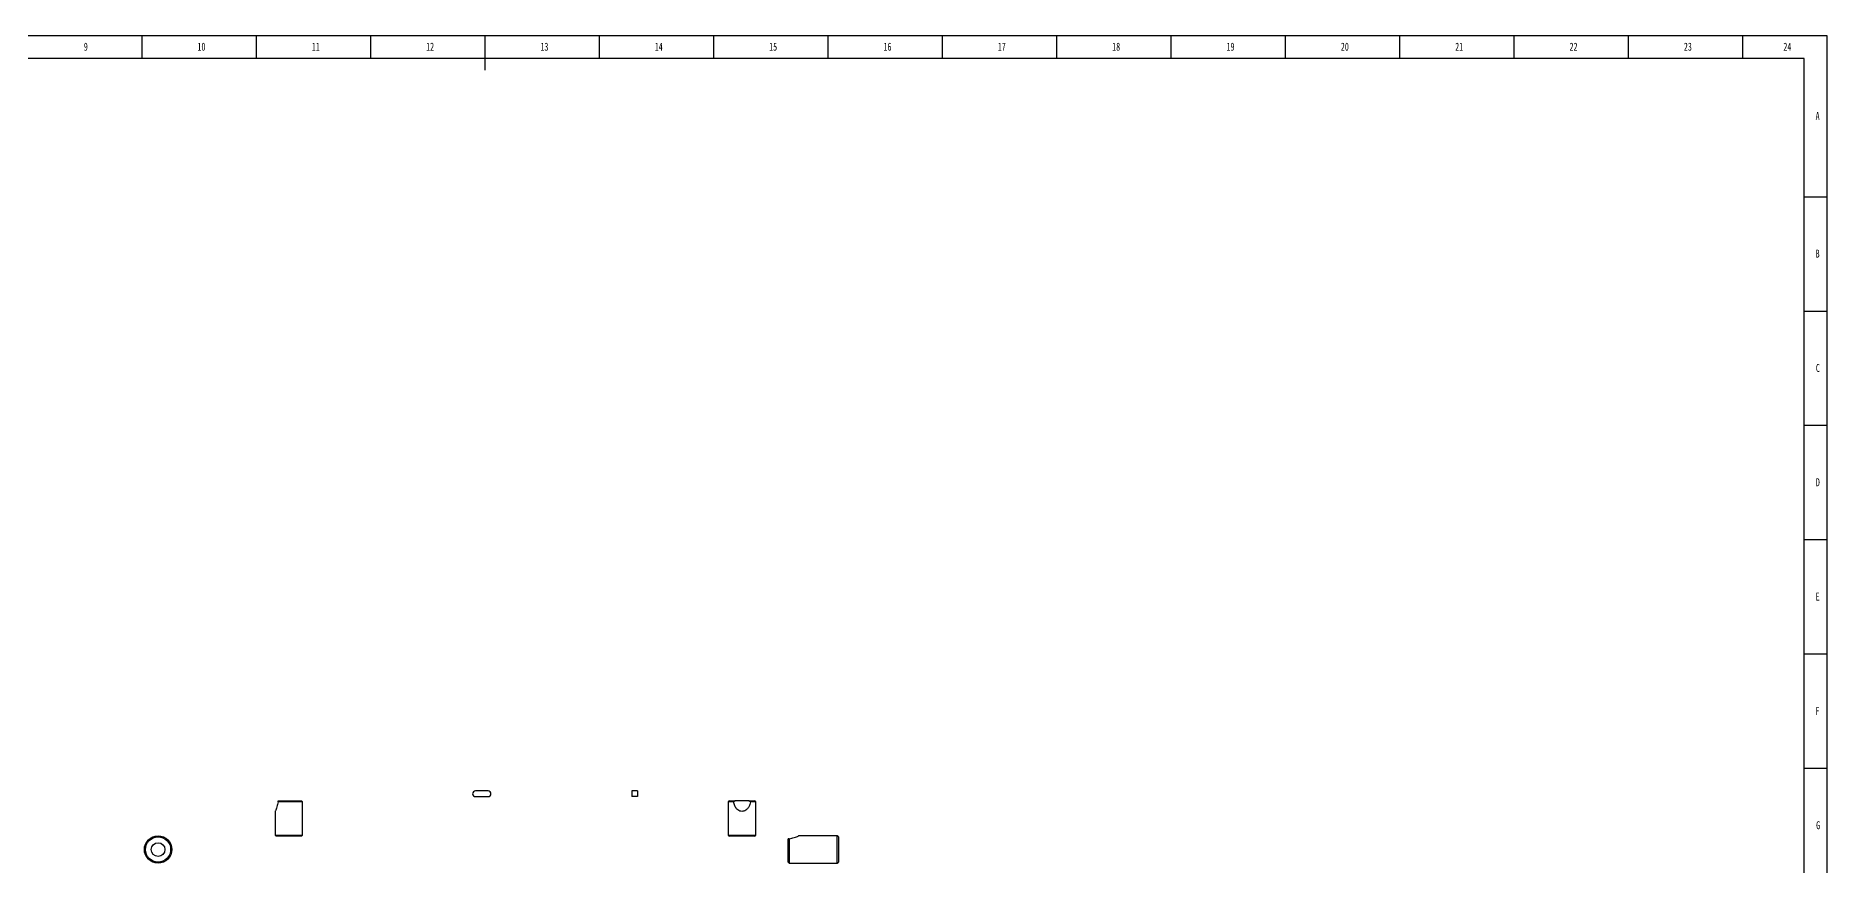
# Model space of a CAD drawing. Header units: millimetres. Extents: x 0 to 1189, y 0 to 841.
# Drawn here: x 406 to 1189, y 478 to 841 of the extents above; entities that cross this region are included whole.
import ezdxf

# ---------------------------------------------------------------- set-up
doc = ezdxf.new("R2010")
doc.units = ezdxf.units.MM
doc.layers.add('10', color=7, linetype='Continuous')
doc.layers.add('5', color=7, linetype='Continuous')
doc.styles.add('SLDTEXTSTYLE5', font='TXT', dxfattribs={"width": 0.7})

msp = doc.modelspace()

# ---------------------------------------------------------------- linework, layer by layer
at = {"color": 7, "linetype": 'Continuous', "lineweight": 25}
for p, q in [((603.43, 510.75), (597.93, 510.75)), ((668.75, 510.75), (666.25, 510.75)), ((666.25, 510.75), (666.25, 508.25)), ((668.75, 510.75), (668.75, 508.25)), ((510.35, 501.84), (510.35, 491.45)), ((511.64, 505.95), (511.72, 506.45)), ((522.35, 505.95), (511.64, 505.95)), ((511.72, 506.45), (521.85, 506.45)), ((522.35, 505.95), (521.85, 506.45)), ((522.35, 491.45), (522.35, 505.95)), ((597.93, 508.25), (603.43, 508.25)), ((668.75, 508.25), (666.25, 508.25)), ((708.99, 506.45), (708.49, 505.95)), ((708.49, 505.95), (708.49, 491.45)), ((710.77, 505.95), (708.49, 505.95)), ((708.99, 506.45), (711.52, 506.45)), ((711.52, 506.45), (710.77, 505.95)), ((717.46, 506.45), (711.52, 506.45)), ((718.22, 505.95), (717.46, 506.45)), ((717.46, 506.45), (719.99, 506.45)), ((720.49, 505.95), (718.22, 505.95)), ((720.49, 505.95), (719.99, 506.45)), ((720.49, 491.45), (720.49, 505.95)), ((510.35, 491.45), (510.85, 490.95)), ((510.35, 491.45), (516.35, 491.45)), ((516.35, 490.95), (510.85, 490.95)), ((516.35, 491.45), (522.35, 491.45)), ((521.85, 490.95), (516.35, 490.95)), ((521.85, 490.95), (522.35, 491.45)), ((708.49, 491.45), (708.99, 490.95)), ((708.49, 491.45), (720.49, 491.45)), ((719.99, 490.95), (708.99, 490.95)), ((719.99, 490.95), (720.49, 491.45)), ((735.13, 489.81), (734.63, 489.74)), ((734.63, 479.61), (734.63, 489.74)), ((735.13, 489.81), (735.13, 479.11)), ((756.13, 491.11), (739.24, 491.11)), ((756.63, 490.61), (756.13, 491.11)), ((756.13, 479.11), (756.13, 491.11)), ((756.63, 490.61), (756.63, 479.61)), ((734.63, 479.61), (735.13, 479.11)), ((735.13, 479.11), (756.13, 479.11)), ((756.13, 479.11), (756.63, 479.61))]:
    msp.add_line(p, q, dxfattribs=at)
for radius in [6, 5.5, 3]:
    msp.add_circle((459.15, 485.11), radius, dxfattribs=at)
for centre, start, end in [((597.93, 509.5), 90, 270), ((603.43, 509.5), 270, 90)]:
    msp.add_arc(centre, 1.25, start, end, dxfattribs=at)
for points, knots in [([(511.64, 505.95), (511.58, 505.59), (511.44, 504.85), (511.12, 503.73), (510.76, 502.74), (510.48, 502.08), (510.35, 501.8), (510.36, 501.83), (510.36, 501.84)], [0, 0, 0, 0, 0.1849, 0.373935, 0.608542, 0.789238, 0.938283, 1, 1, 1, 1]), ([(718.22, 505.95), (718.13, 505.59), (717.95, 504.85), (717.47, 503.73), (716.77, 502.74), (715.83, 502.07), (714.88, 501.78), (713.96, 501.8), (713.02, 502.14), (712.06, 502.9), (711.22, 504.2), (710.92, 505.35), (710.77, 505.95)], [0, 0, 0, 0, 0.092494, 0.187057, 0.304416, 0.394807, 0.469365, 0.544144, 0.614513, 0.709709, 0.845616, 1, 1, 1, 1]), ([(735.13, 489.81), (735.49, 489.88), (736.23, 490.02), (737.35, 490.33), (738.34, 490.69), (739, 490.98), (739.28, 491.11), (739.25, 491.1), (739.24, 491.09)], [0, 0, 0, 0, 0.1849, 0.373935, 0.608542, 0.789238, 0.938283, 1, 1, 1, 1])]:
    msp.add_open_spline(points, degree=3, knots=knots, dxfattribs=at)
at = {"layer": '5', "color": 7}
for p, q in [((1189, 841), (0, 841)), ((1189, 0), (1189, 841))]:
    msp.add_line(p, q, dxfattribs=at)
at = {"layer": '5'}
for p, q in [((452, 841), (452, 831.05)), ((502, 841), (502, 831.05)), ((552, 841), (552, 831.05)), ((652, 841), (652, 831.05)), ((702, 841), (702, 831.05)), ((752, 841), (752, 831.05)), ((802, 841), (802, 831.05)), ((852, 841), (852, 831.05)), ((902, 841), (902, 831.05)), ((952, 841), (952, 831.05)), ((1002, 841), (1002, 831.05)), ((1052, 841), (1052, 831.05)), ((1102, 841), (1102, 831.05)), ((1152, 841), (1152, 831.05)), ((1189, 770.5), (1179, 770.5)), ((1189, 720.5), (1179, 720.5)), ((1189, 670.5), (1179, 670.5)), ((1189, 620.5), (1179, 620.5)), ((1189, 570.5), (1179, 570.5)), ((1189, 520.5), (1179, 520.5))]:
    msp.add_line(p, q, dxfattribs=at)
at = {"layer": '5', "lineweight": 25}
msp.add_line((602, 841), (602, 826), dxfattribs=at)
at = {"layer": '5', "color": 7, "lineweight": 25}
for p, q in [((1179, 831.05), (25, 831.05)), ((1179, 10), (1179, 831.05))]:
    msp.add_line(p, q, dxfattribs=at)

# ---------------------------------------------------------------- texts
at = {"layer": '10', "char_height": 3.5, "attachment_point": 2, "style": 'SLDTEXTSTYLE5'}
for s, insert in [('9', (427.55, 838)), ('10', (478.09, 838)), ('11', (528.09, 838)), ('12', (578.09, 838)), ('13', (628.09, 838)), ('14', (678.09, 838)), ('15', (728.09, 838)), ('16', (778.09, 838)), ('17', (828.09, 838)), ('18', (878.09, 838)), ('19', (928.09, 838)), ('20', (978.09, 838)), ('21', (1028.09, 838)), ('22', (1078.09, 838)), ('23', (1128.09, 838)), ('24', (1171.59, 838)), ('A', (1184.82, 807.75)), ('B', (1184.82, 747.5)), ('C', (1184.93, 697.5)), ('D', (1184.93, 647.5)), ('E', (1184.82, 597.5)), ('F', (1184.72, 547.5)), ('G', (1185.04, 497.5))]:
    msp.add_mtext(s, dxfattribs=dict(at, insert=insert))

doc.saveas('drawing.dxf')
